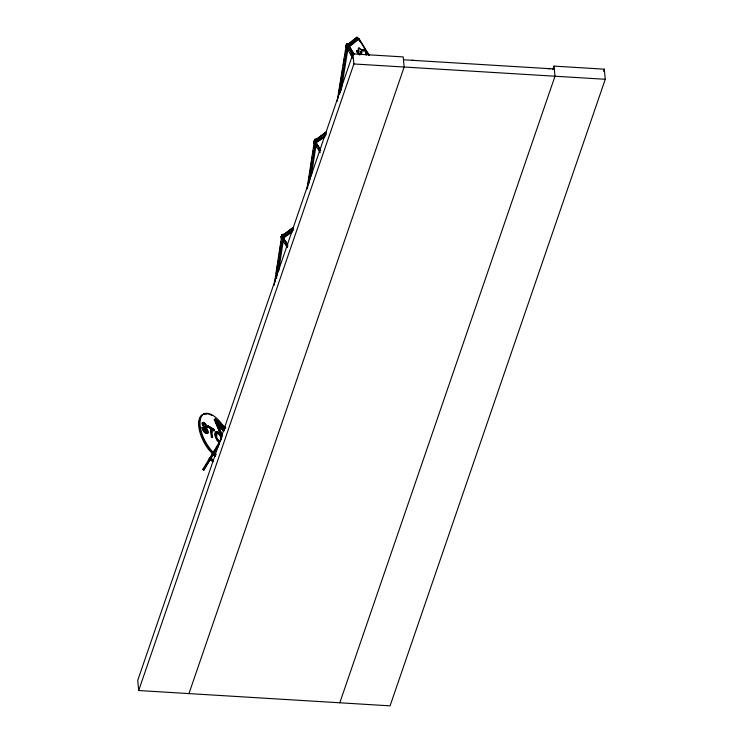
<?xml version="1.0" encoding="UTF-8"?>
<svg xmlns="http://www.w3.org/2000/svg" width="743" height="743" viewBox="0 0 743 743"><rect width="100%" height="100%" fill="white"/><g stroke="black" fill="none" stroke-linecap="round" stroke-linejoin="round"><path stroke-width="1.11" d="M315.812 142.164L315.71 142.507M316.23 142.916L316.518 143.631L316.286 142.73L324.97 136.703M215.098 420.232L221.665 436.178M215.359 420.677L215.331 420.027L214.662 420.529M220.875 427.309L221.303 427.234M359.463 54.954L356.761 51.787L357.281 50.496L358.748 52.214L358.247 52.521L358.015 51.648L358.525 48.314L359.036 48.007L363.392 51.156C362.38 46.855 367.228 52.512 366.717 54.388L366.048 55.084L365.77 53.022L366.28 52.716M357.281 50.496L356.761 51.787M222.036 428.887L221.795 428.126M216.752 422.414L216.863 423.343M221.73 428.182L221.321 428.247M358.748 52.214L359.036 48.007M358.46 38.46L349.117 46.159L347.51 47.125L347.575 46.614C350.696 47.338 356.733 34.698 359.668 39.676L369.271 55.288M360.299 54.016L360.68 51.416L361.813 52.558L360.949 54.787L360.299 54.016L359.788 54.323M274.065 285.47L281.941 234.509L283.287 234.249M274.901 282.331L275.244 280.065M275.597 277.798L275.95 275.532M276.303 273.266L277.52 265.344M277.873 263.078L278.226 260.812M278.569 258.545L278.922 256.279M279.275 254.013L280.501 246.091M280.845 243.825L281.198 241.559M281.551 239.292L281.941 234.509M276.461 278.411L282.581 238.772M279.656 260.041L280 257.775M278.579 271.232L283.473 239.525M306.97 189.047L314.67 139.22L316.016 138.96L315.664 141.226M307.453 188.174L308.679 180.243M309.023 177.976L309.376 175.71M309.729 173.444L310.249 170.054M310.602 167.788L311.651 160.99M312.004 158.723L312.348 156.457M312.701 154.2L313.23 150.801M313.574 148.535L313.927 146.269M314.28 144.003L314.623 141.737M309.19 183.122L315.311 143.492M311.298 175.942L316.202 144.235M337.155 101.234L346.442 43.809L347.817 43.577L348.653 44.348M337.981 98.122L338.344 95.866M338.715 93.618L342.904 67.715M343.266 65.468L343.628 63.211M343.99 60.963L344.362 58.706M344.724 56.459L345.086 54.202M345.449 51.954L345.82 49.697M346.182 47.45L346.442 43.809M339.616 94.25L347.269 46.958M341.176 90.516L347.919 48.852M339.087 94.268L339.384 92.624L338.799 92.253L340.155 92.039M283.64 237.974L283.677 238.726M216.687 422.461L217.448 422.293M188.963 693.59L404.164 67.028L403.208 56.914L352.934 53.849L137.734 680.402L138.69 690.526L390.066 705.85L605.266 79.287L604.31 69.173L554.037 66.108L552.903 69.396M138.69 690.526L353.891 63.963L352.934 53.849M339.792 702.785L554.993 76.223L554.037 66.108M603.557 71.365L604.31 69.173M207.668 433.318L207.724 431.349M202.468 422.646L202.644 425.135L206.758 429.974L207.195 432.054L205.049 431.284L203.276 428.098L201.994 427.782C202.412 430.392 204.455 433.578 207.316 433.633L208.235 432.593L207.817 430.355L203.573 425.358L203.257 423.844L205.505 424.662L207.641 427.624L206.331 427.281L205.124 424.866L203.127 423.798M360.736 54.35L361.813 52.558M282.99 237.797L283.139 237.277M218.136 446.682L203.489 469.92L202.811 469.353L221.089 439.308M203.833 470.068L203.387 469.697L218.126 445.466M203.489 469.92L205.848 466.047M207.028 464.106L217.049 447.63M203.387 469.697L203.991 469.947L219.668 443.58M212.749 461.57L209.285 458.654L209.953 457.623L213.464 460.242M209.285 458.654L210.631 458.422L213.232 460.604M363.123 50.264L362.621 50.561L363.346 49.335M216.817 433.067L216.687 437.283A3.994 1.876 61.9 0 0 217.745 439.503L220.188 441.444M347.185 48.044L345.922 45.973L357.039 37.15L357.327 37.624L347.548 45.648L346.879 46.047L357.327 37.624M345.922 45.973L357.039 37.15M314.475 142.823L313.592 141.458L325.852 132.226L326.158 132.691L314.54 141.514L325.508 133.099M313.592 141.458L325.852 132.226M318.301 140.994L324.7 136.08M282.182 238.8L280.863 236.748L293.123 227.516L293.429 227.98L281.811 236.803L282.832 238.382M280.863 236.748L293.123 227.516M281.811 236.803L293.429 227.98M290.141 232.773L291.971 231.37M221.841 437.664L214.253 419.554L215.229 418.857L225.788 427.717M217.569 422.358L217.94 422.646M218.702 424.55L219.408 427.383L218.702 424.55L220.142 425.637C220.402 426.658 218.117 424.662 220.327 426.677C220.903 428.293 218.368 425.2 220.457 427.206M220.327 426.677L220.392 427.262M219.408 427.383L219.9 427.68L219.612 426.491M221.052 428.302L220.885 427.504M221.646 427.699L222.166 428.302M221.182 428.395L221.256 428.72M221.655 429.259L221.451 428.6L221.851 429.045M222.556 430.021L222.138 428.525M223.485 429.491C222.937 428.739 223.485 430.634 222.909 430.318L222.398 428.274L223.076 428.73M222.185 428.358L222.25 428.952M222.315 428.906L222.259 428.674M221.748 429.361L222.621 429.974M223.541 429.138L223.838 429.798M220.272 431.414L220.365 431.59A3.604 0.873 54.2 0 0 222.138 434.246M222.909 430.318L222.473 428.219M223.597 429.974L223.884 431.135L223.55 429.593M223.959 429.872L224.024 430.067M221.135 432.686L220.81 432.352L222.129 433.977M356.621 38.775L356.046 39.193L357.959 37.986L360.299 41.868M357.959 37.986L358.999 40.02M352.693 57.87L346.257 47.208L346.842 46.79M347.51 46.4L347.055 46.716L347.724 46.317L352.99 55.047M346.257 47.208L347.724 46.317M315.803 142.006L326.279 134.715M283.083 237.296L293.55 230.005M283.557 238.02L292.24 231.992M325.536 133.879L326.038 133.545M292.807 229.169L293.309 228.835M320.01 152.241L313.917 142.693L314.568 142.257M314.716 142.182L315.366 141.764L320.242 149.408M287.281 247.53L281.198 237.983L281.838 237.546M281.987 237.472L282.637 237.054L287.513 244.698M316.927 139.136L318.431 138.458M284.848 234.008L283.176 234.537M316.165 143.334L319.369 148.526M283.436 238.624L287.253 244.753M283.529 238.354L287.495 244.586M283.436 238.893L287.365 244.679M315.905 139.247L317.521 138.672L316.862 139.09M313.917 142.693L315.366 141.764M281.198 237.983L282.637 237.054M356.779 39.425L358.655 38.534M356.946 39.444L358.767 38.608M357.16 39.565L358.888 38.701M347.529 46.67L349.173 45.657M347.483 46.855L349.099 45.787M347.492 46.976L349.089 46.02M347.548 47.292L349.117 46.159M347.761 47.849L349.368 46.883L349.154 46.326M347.854 48.044L349.368 46.883M347.965 48.249L349.461 47.088M348.086 48.453L349.684 47.487L353.891 54.313M358.2 48.806L358.711 48.499M359.77 48.481L358.525 48.314M358.015 51.044L358.525 50.738M361.302 49.382L360.792 49.688L362.259 50.933L362.77 50.626M358.015 51.648L358.525 51.341M362.603 49.93L363.113 49.623M360.68 51.416L360.179 51.722L361.312 52.864M362.835 49.642L363.801 49.437M360.606 51.917L361.117 51.611M364.414 49.92L363.29 49.744M361.005 52.289L361.516 51.982M364.59 51.007L365.092 50.7M365.24 51.982L365.751 51.676M366.113 53.97L366.624 53.663M366.206 54.685L366.717 54.388M203.276 428.098L201.994 427.782M211.876 429.045L212.284 437.627L211.309 436.968L210.52 428.59L208.105 426.946L207.994 425.823L214.198 429.575L213.919 430.894L211.495 429.25L214.3 430.689M208.105 426.946L210.901 428.386L211.699 436.763L212.665 437.423M207.994 425.823L214.198 429.575M215.944 454.307L214.365 455.348L214.987 456.221M282.247 234.769L282.916 234.63M346.73 44.069L347.965 44.459M207.696 433.438C204.836 433.373 202.793 430.188 202.375 427.578M202.421 422.563L204.232 423.111M220.207 441.63L217.365 439.707A3.994 1.876 61.9 0 1 216.584 438.268M216.78 433.132L218.823 434.144A3.743 1.755 61.9 0 1 220.485 436.865L221.015 439.93M403.477 59.774L554.306 68.969M353.891 63.963L605.266 79.287M202.811 469.353L203.758 469.752M219.789 442.382L217.402 440.19L215.581 436.215A8.034 3.761 61.9 0 1 215.405 432.983A5.34 2.508 61.9 0 1 215.99 431.887A5.173 2.424 61.9 0 1 217.662 431.85L219.371 433.076A5.424 2.535 61.9 0 1 220.699 434.748L221.693 436.735M219.399 442.587L217.021 440.395L215.191 436.42A8.034 3.761 61.9 0 1 215.024 433.188A5.34 2.508 61.9 0 1 216.074 431.859A5.173 2.424 61.9 0 1 217.281 432.054L218.99 433.28A5.424 2.535 61.9 0 1 219.454 433.782M215.368 419.21L225.055 427.327M215.832 420.269L224.451 427.504M215.609 420.408L225.166 428.33M214.253 419.554L215.033 420.213L214.736 419.665L215.507 419.089L222.203 435.073M224.832 428.423L215.869 421.03L220.727 432.751M224.692 428.525L217.801 422.748A3.604 0.873 54.2 0 0 216.863 423.556M209.953 457.623L213.417 460.539M210.919 458.868L213.52 461.05M209.61 458.812L213.083 461.728M349.99 42.908L349.386 43.373M349.34 43.326L347.705 43.865L348.402 46.047M204.715 427.234L205.746 428.237M205.003 423.714L207.251 427.829M356.779 50.803L359.974 54.648M203.183 425.563L203.721 426.241M316.518 143.631L320.335 149.232M316.397 143.724L320.094 149.389M283.91 238.847L287.606 244.521M314.893 140.641L315.19 141.105M282.164 235.93L282.461 236.395M315.218 141.867L320.707 150.457M282.489 237.156L287.978 245.747M286.259 244.15L287.476 246.063M220.81 432.352L220.541 431.729M369.067 55.446L358.85 39.23L349.619 46.438L354.095 54.155M356.659 38.023L357.643 39.62M347.26 45.174L347.548 45.648M347.594 46.41L352.86 55.14M206.991 429.76L207.436 430.559M220.69 435.584L221.024 436.252M215.229 418.857L222.371 435.9M214.866 419.554L221.813 436.076M203.071 429.017C213.65 439.299 200.889 425.228 202.087 422.841L203.294 422.321L205.384 423.519L207.641 427.624M350.817 53.672L352.201 58.028M319.304 150.095L319.982 152.259M286.231 244.298L287.253 247.549M221.182 437.757L220.866 436.661A3.743 1.755 61.9 0 0 219.204 433.94C216.733 431.051 214.857 435.249 216.306 437.488M223.086 429.38L223.392 430.606M219.259 425.442L219.399 426.008M219.538 426.547L219.835 427.736M550.08 68.709L547.563 68.56M414.538 60.443L412.021 60.294M213.817 429.779L213.919 430.894M211.495 429.25L211.792 432.389M212.089 435.537L212.284 437.627M208.384 425.618L208.486 426.742M215.303 455.236A24.9 11.674 61.9 0 1 213.659 453.824M212.851 453.054A24.9 11.674 61.9 0 1 199.44 425.925A24.9 11.674 61.9 0 1 208.959 414.157M209.916 414.51A24.9 11.674 61.9 0 1 211.894 415.523M215.433 456.23A24.9 11.674 61.9 0 1 199.319 429.853A24.9 11.674 61.9 0 1 206.443 414.083M215.981 454.874A24.9 11.674 61.9 0 1 200.573 418.513A24.9 11.674 61.9 0 1 224.005 427.169"/></g></svg>
